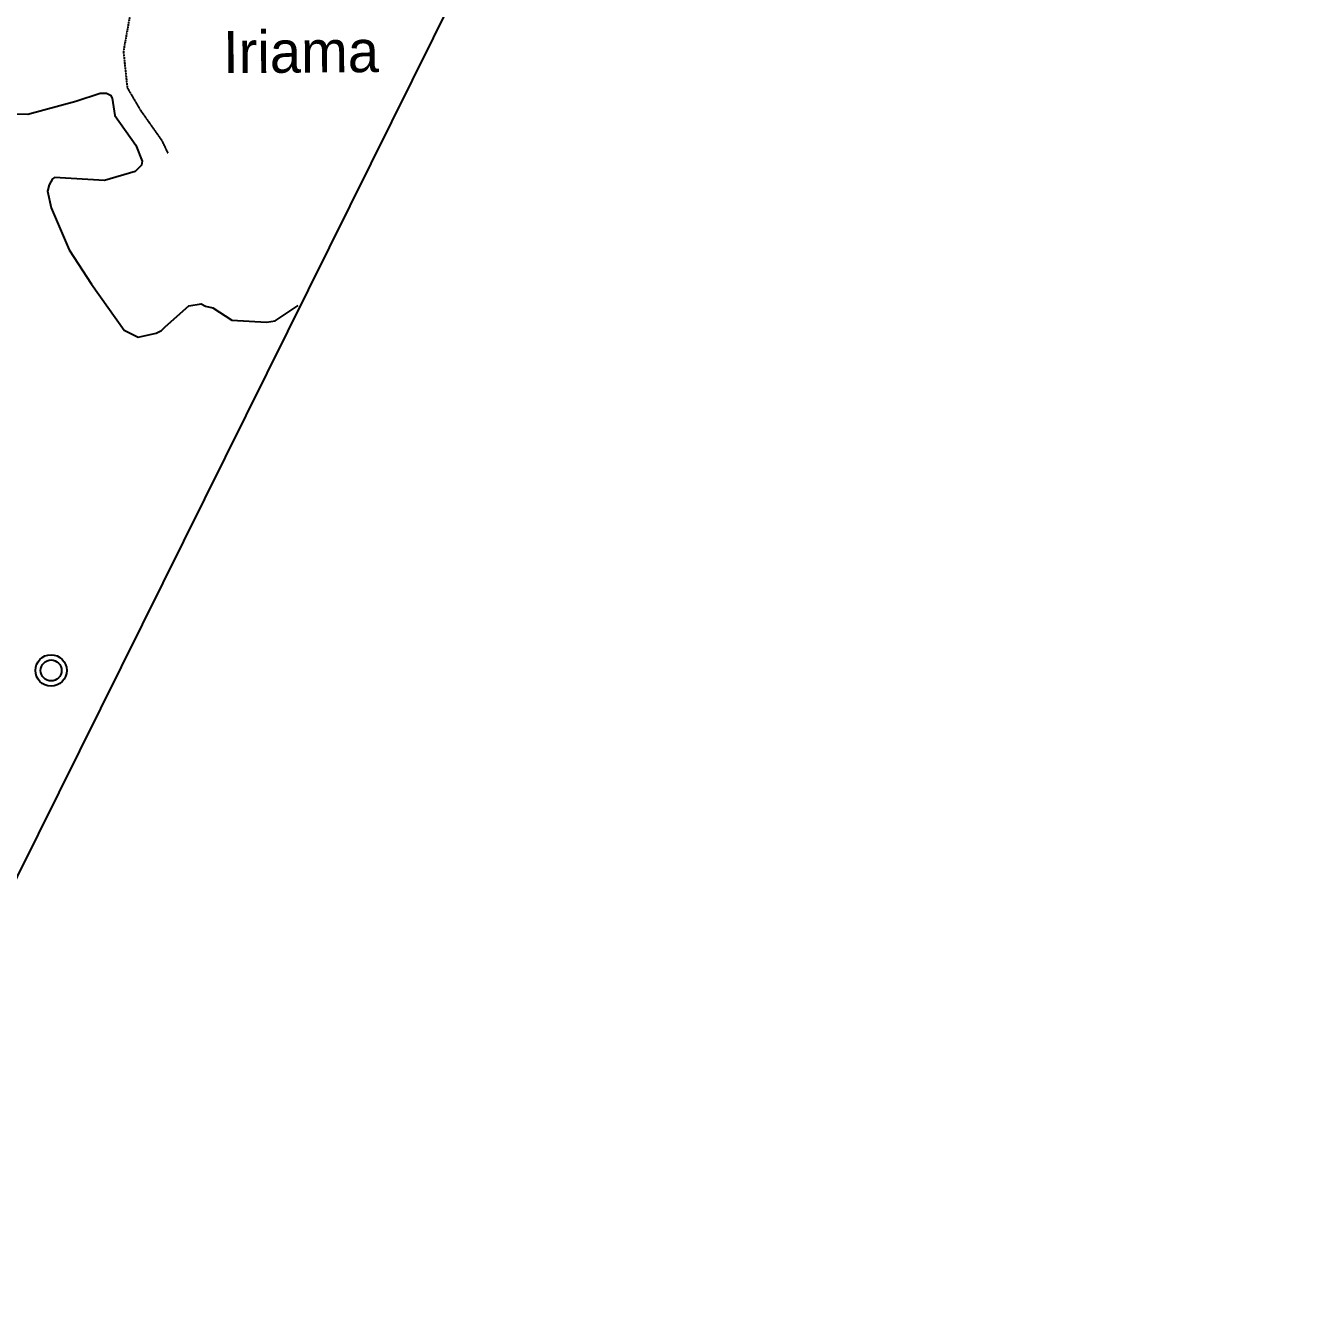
# Model space of a CAD drawing. Header units: metres. Extents: x 321186 to 621985, y 106829 to 204599.
# Drawn here: x 365064 to 371149, y 181728 to 187813 of the extents above; entities that cross this region are included whole.
import ezdxf
from ezdxf.enums import TextEntityAlignment as Align

# ---------------------------------------------------------------- set-up
doc = ezdxf.new("R2010")
doc.units = ezdxf.units.M
doc.header["$MEASUREMENT"] = 0
doc.linetypes.add('DASHED', pattern=[0.75, 0.5, -0.25])
for name, color, linetype in [('11', 7, 'CONTINUOUS'), ('15', 7, 'CONTINUOUS'), ('18', 7, 'CONTINUOUS'), ('RIG-LOC', 7, 'CONTINUOUS')]:
    doc.layers.add(name, color=color, linetype=linetype)
doc.styles.get("Standard").update_dxf_attribs({"font": 'txt', "height": 0.2})

# ---------------------------------------------------------------- blocks, each defined once
blk = doc.blocks.new('TOWN')
at = {"layer": '11', "color": 7, "linetype": 'Continuous'}
for radius in [75, 50]:
    blk.add_circle((0, 0), radius, dxfattribs=at)

msp = doc.modelspace()

# ---------------------------------------------------------------- linework, layer by layer
at = {"layer": '15', "color": 1, "linetype": 'DASHED'}
msp.add_lwpolyline([(365577.7, 187952), (365530.2, 187690.4), (365548.5, 187517.1), (365610.9, 187410.6), (365712.6, 187266.5), (365742.1, 187205)], dxfattribs=at)
msp.add_lwpolyline([(365577.7, 187952), (365530.2, 187690.4), (365548.5, 187517.1), (365610.9, 187410.6), (365712.6, 187266.5), (365742.1, 187205)], dxfattribs=at)
at = {"layer": '18', "color": 143, "linetype": 'Continuous'}
msp.add_lwpolyline([(364803.2, 187396.1), (365075, 187391.2), (365303.9, 187453.3), (365419.9, 187490.7), (365449.9, 187491.6), (365469.6, 187482.3), (365476.4, 187466.8), (365489.6, 187385.6), (365589.1, 187243.3), (365620.2, 187167.2), (365617, 187148.3), (365585.9, 187118.9), (365440.6, 187076.1), (365202.4, 187090), (365192.5, 187083.7), (365176.7, 187055), (365169.1, 187025.5), (365186.5, 186945.6), (365272.6, 186745.3), (365377.6, 186582), (365533.3, 186363), (365600.4, 186330.3), (365686.7, 186348.7), (365711.1, 186361.5), (365728.4, 186379.1), (365841.9, 186478.8), (365900.7, 186488.6), (365920.7, 186477.6), (365956, 186468.5), (366047, 186410.1), (366211.4, 186401.3), (366252.5, 186408), (366362, 186480.8)], dxfattribs=at)
msp.add_lwpolyline([(364803.2, 187396.1), (365075, 187391.2), (365303.9, 187453.3), (365419.9, 187490.7), (365449.9, 187491.6), (365469.6, 187482.3), (365476.4, 187466.8), (365489.6, 187385.6), (365589.1, 187243.3), (365620.2, 187167.2), (365617, 187148.3), (365585.9, 187118.9), (365440.6, 187076.1), (365202.4, 187090), (365192.5, 187083.7), (365176.7, 187055), (365169.1, 187025.5), (365186.5, 186945.6), (365272.6, 186745.3), (365377.6, 186582), (365533.3, 186363), (365600.4, 186330.3), (365686.7, 186348.7), (365711.1, 186361.5), (365728.4, 186379.1), (365841.9, 186478.8), (365900.7, 186488.6), (365920.7, 186477.6), (365956, 186468.5), (366047, 186410.1), (366211.4, 186401.3), (366252.5, 186408), (366362, 186480.8)], dxfattribs=at)
at = {"layer": 'RIG-LOC', "color": 2}
msp.add_line((371149.2, 196100.4), (364012.3, 181728.4), dxfattribs=at)

# ---------------------------------------------------------------- block references
at = {"layer": '11', "color": 7, "linetype": 'Continuous'}
msp.add_blockref('TOWN', (365186.1, 184742.4), dxfattribs=at)
msp.add_blockref('TOWN', (365186.1, 184742.4), dxfattribs=at)

# ---------------------------------------------------------------- texts
msp.add_text('Iriama', height=199.81, rotation=0.39728, dxfattribs=at).set_placement((366376, 187693.1), align=Align.MIDDLE)
msp.add_text('Iriama', height=199.81, rotation=0.39728, dxfattribs=at).set_placement((366376, 187693.1), align=Align.MIDDLE)

doc.saveas('drawing.dxf')
